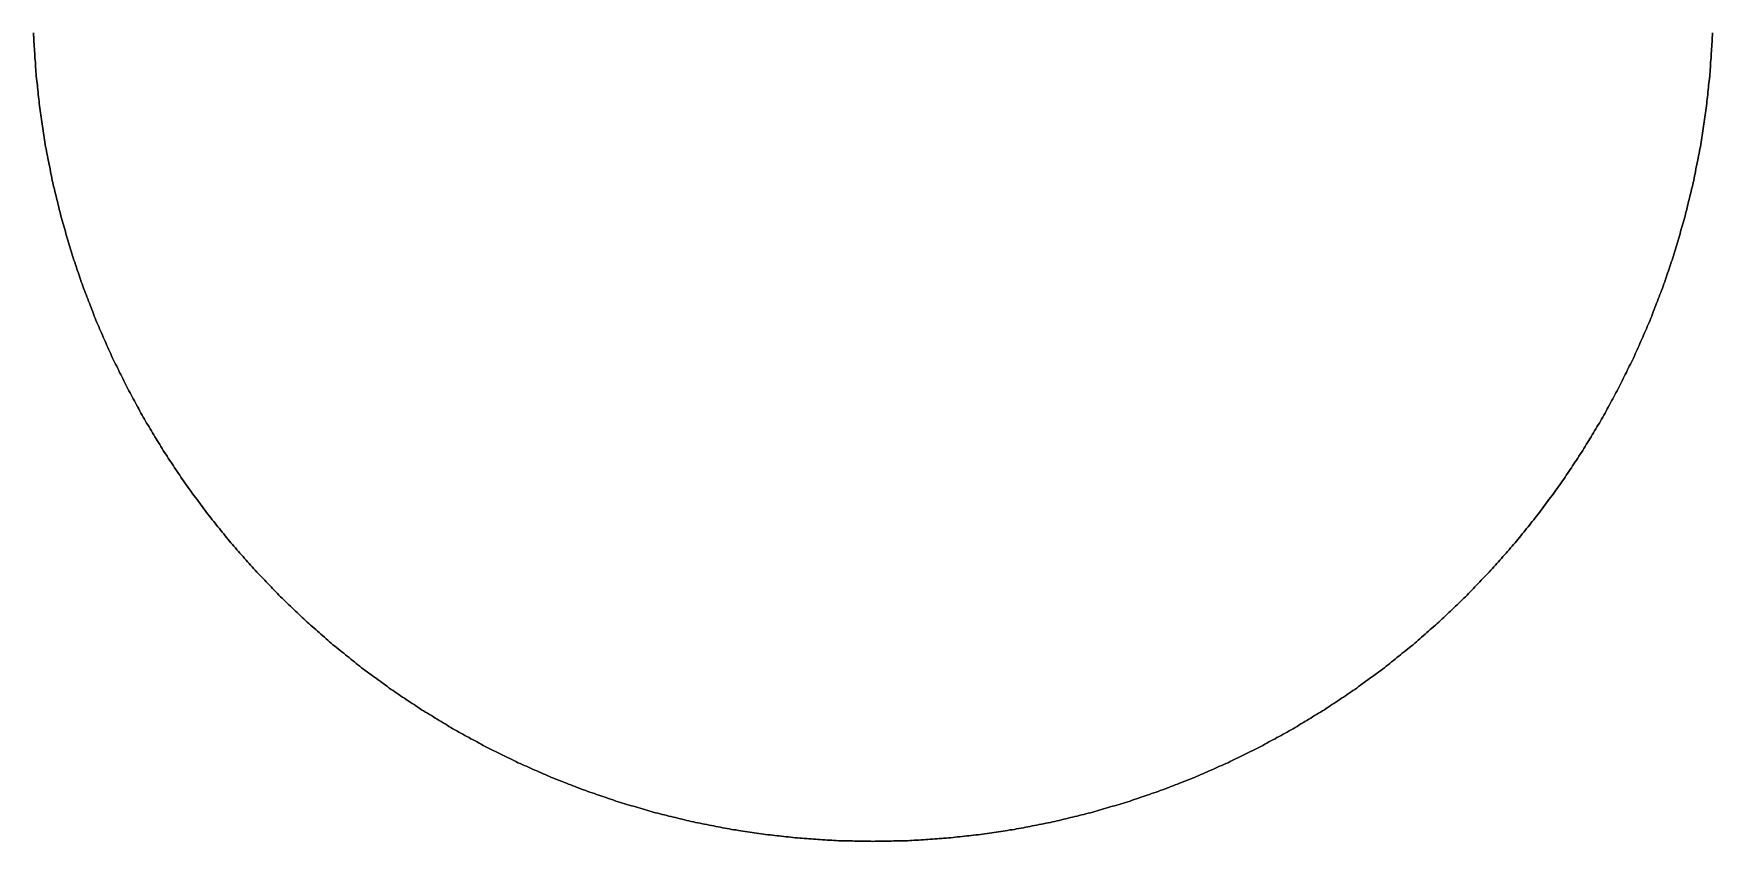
# Model space of a CAD drawing. Header units: millimetres. Extents: x -163 to 163, y 0 to 90.
# Drawn here: x 114.51 to 137.49, y 56 to 67.05 of the extents above; entities that cross this region are included whole.
import ezdxf

# ---------------------------------------------------------------- set-up
doc = ezdxf.new("R2010")
doc.units = ezdxf.units.MM

msp = doc.modelspace()

# ---------------------------------------------------------------- linework, layer by layer
for points in [[(137.49, 67.061), (137.49, 67.03), (137.489, 66.998), (137.487, 66.967), (137.485, 66.936), (137.483, 66.905), (137.481, 66.873), (137.479, 66.842), (137.477, 66.811), (137.475, 66.779), (137.473, 66.748), (137.471, 66.717), (137.469, 66.685), (137.466, 66.654), (137.464, 66.623), (137.462, 66.592), (137.46, 66.56), (137.458, 66.529), (137.456, 66.498), (137.453, 66.467), (137.449, 66.435), (137.446, 66.404), (137.443, 66.373), (137.439, 66.342), (137.436, 66.311), (137.432, 66.28), (137.429, 66.248), (137.426, 66.217), (137.422, 66.186), (137.419, 66.155), (137.415, 66.124), (137.412, 66.092), (137.408, 66.061), (137.405, 66.03), (137.402, 65.999), (137.397, 65.968), (137.392, 65.937), (137.387, 65.906), (137.383, 65.875), (137.378, 65.844), (137.373, 65.813), (137.368, 65.782), (137.363, 65.751), (137.359, 65.72), (137.354, 65.689), (137.349, 65.658), (137.344, 65.627), (137.34, 65.596), (137.335, 65.565), (137.33, 65.534), (137.325, 65.503), (137.319, 65.472), (137.313, 65.442), (137.307, 65.411), (137.301, 65.38), (137.295, 65.349), (137.289, 65.319), (137.282, 65.288), (137.276, 65.257), (137.27, 65.226), (137.264, 65.195), (137.258, 65.165), (137.252, 65.134), (137.246, 65.103), (137.24, 65.072), (137.234, 65.042), (137.227, 65.011), (137.22, 64.98), (137.212, 64.95), (137.205, 64.92), (137.198, 64.889), (137.19, 64.859), (137.183, 64.828), (137.175, 64.798), (137.168, 64.767), (137.16, 64.737), (137.153, 64.706), (137.145, 64.676), (137.138, 64.645), (137.131, 64.615), (137.123, 64.585), (137.116, 64.554), (137.108, 64.524), (137.099, 64.493), (137.091, 64.463), (137.082, 64.433), (137.073, 64.403), (137.064, 64.373), (137.055, 64.343), (137.047, 64.313), (137.038, 64.283), (137.029, 64.253), (137.02, 64.223), (137.012, 64.192), (137.003, 64.162), (136.994, 64.132), (136.985, 64.102), (136.977, 64.072), (136.968, 64.042), (136.958, 64.012), (136.948, 63.982), (136.938, 63.953), (136.927, 63.923), (136.917, 63.893), (136.907, 63.864), (136.897, 63.834), (136.887, 63.804), (136.877, 63.775), (136.867, 63.745), (136.857, 63.715), (136.847, 63.686), (136.837, 63.656), (136.827, 63.626), (136.817, 63.596), (136.806, 63.567), (136.795, 63.538), (136.784, 63.508), (136.772, 63.479), (136.761, 63.45), (136.75, 63.421), (136.738, 63.391), (136.727, 63.362), (136.716, 63.333), (136.704, 63.304), (136.693, 63.275), (136.681, 63.245), (136.67, 63.216), (136.659, 63.187), (136.647, 63.158), (136.636, 63.128), (136.625, 63.099), (136.612, 63.07), (136.599, 63.042), (136.587, 63.013), (136.574, 62.984), (136.561, 62.956), (136.549, 62.927), (136.536, 62.898), (136.524, 62.87), (136.511, 62.841), (136.498, 62.812), (136.486, 62.783), (136.473, 62.755), (136.46, 62.726), (136.448, 62.697), (136.435, 62.669), (136.423, 62.64), (136.409, 62.612), (136.395, 62.584), (136.381, 62.556), (136.367, 62.527), (136.353, 62.499), (136.339, 62.471), (136.325, 62.443), (136.312, 62.415), (136.298, 62.387), (136.284, 62.359), (136.27, 62.331), (136.256, 62.302), (136.242, 62.274), (136.228, 62.246), (136.214, 62.218), (136.201, 62.19), (136.186, 62.162), (136.17, 62.135), (136.155, 62.107), (136.14, 62.08), (136.125, 62.052), (136.11, 62.025), (136.095, 61.997), (136.08, 61.97), (136.065, 61.942), (136.05, 61.915), (136.035, 61.887), (136.02, 61.86), (136.005, 61.832), (135.989, 61.805), (135.974, 61.777), (135.959, 61.75), (135.943, 61.723), (135.927, 61.696), (135.91, 61.67), (135.894, 61.643), (135.878, 61.616), (135.862, 61.589), (135.845, 61.562), (135.829, 61.536), (135.813, 61.509), (135.797, 61.482), (135.78, 61.455), (135.764, 61.428), (135.748, 61.401), (135.732, 61.375), (135.715, 61.348), (135.699, 61.321), (135.682, 61.295), (135.664, 61.269), (135.647, 61.243), (135.629, 61.217), (135.612, 61.191), (135.594, 61.165), (135.577, 61.139), (135.56, 61.112), (135.542, 61.086), (135.525, 61.06), (135.507, 61.034), (135.49, 61.008), (135.473, 60.982), (135.455, 60.956), (135.438, 60.93), (135.42, 60.904), (135.402, 60.879), (135.383, 60.853), (135.365, 60.828), (135.346, 60.803), (135.328, 60.777), (135.309, 60.752), (135.29, 60.727), (135.272, 60.702), (135.253, 60.676), (135.235, 60.651), (135.216, 60.626), (135.198, 60.6), (135.179, 60.575), (135.161, 60.55), (135.142, 60.525), (135.124, 60.499), (135.104, 60.475), (135.084, 60.45), (135.065, 60.426), (135.045, 60.401), (135.025, 60.377), (135.006, 60.353), (134.986, 60.328), (134.967, 60.304), (134.947, 60.279), (134.927, 60.255), (134.908, 60.23), (134.888, 60.206), (134.868, 60.181), (134.849, 60.157), (134.829, 60.132), (134.81, 60.108), (134.789, 60.084), (134.768, 60.061), (134.747, 60.037), (134.727, 60.014), (134.706, 59.99), (134.685, 59.966), (134.665, 59.943), (134.644, 59.919), (134.623, 59.896), (134.603, 59.872), (134.582, 59.849), (134.561, 59.825), (134.541, 59.801), (134.52, 59.778), (134.499, 59.754), (134.479, 59.731), (134.457, 59.708), (134.435, 59.685), (134.414, 59.663), (134.392, 59.64), (134.37, 59.617), (134.349, 59.595), (134.327, 59.572), (134.305, 59.549), (134.284, 59.527), (134.262, 59.504), (134.24, 59.482), (134.218, 59.459), (134.197, 59.436), (134.175, 59.414), (134.153, 59.391), (134.132, 59.368), (134.109, 59.347), (134.086, 59.325), (134.064, 59.303), (134.041, 59.282), (134.018, 59.26), (133.996, 59.238), (133.973, 59.216), (133.951, 59.195), (133.928, 59.173), (133.905, 59.151), (133.883, 59.13), (133.86, 59.108), (133.837, 59.086), (133.815, 59.065), (133.792, 59.043), (133.769, 59.021), (133.746, 59.001), (133.722, 58.98), (133.699, 58.959), (133.675, 58.939), (133.651, 58.918), (133.628, 58.897), (133.604, 58.877), (133.581, 58.856), (133.557, 58.835), (133.534, 58.815), (133.51, 58.794), (133.486, 58.773), (133.463, 58.753), (133.439, 58.732), (133.416, 58.711), (133.392, 58.69), (133.368, 58.671), (133.343, 58.651), (133.319, 58.632), (133.294, 58.612), (133.27, 58.592), (133.245, 58.573), (133.221, 58.553), (133.196, 58.533), (133.172, 58.514), (133.147, 58.494), (133.123, 58.475), (133.099, 58.455), (133.074, 58.435), (133.05, 58.416), (133.025, 58.396), (133.001, 58.376), (132.975, 58.358), (132.95, 58.339), (132.925, 58.321), (132.9, 58.302), (132.874, 58.284), (132.849, 58.265), (132.824, 58.247), (132.798, 58.228), (132.773, 58.21), (132.748, 58.191), (132.723, 58.172), (132.697, 58.154), (132.672, 58.135), (132.647, 58.117), (132.621, 58.098), (132.596, 58.08), (132.57, 58.062), (132.544, 58.045), (132.518, 58.027), (132.492, 58.01), (132.466, 57.993), (132.44, 57.975), (132.414, 57.958), (132.388, 57.94), (132.361, 57.923), (132.335, 57.906), (132.309, 57.888), (132.283, 57.871), (132.257, 57.853), (132.231, 57.836), (132.205, 57.818), (132.179, 57.801), (132.152, 57.785), (132.125, 57.768), (132.099, 57.752), (132.072, 57.736), (132.045, 57.72), (132.018, 57.703), (131.991, 57.687), (131.964, 57.671), (131.938, 57.655), (131.911, 57.638), (131.884, 57.622), (131.857, 57.606), (131.83, 57.59), (131.804, 57.573), (131.777, 57.557), (131.75, 57.541), (131.723, 57.526), (131.695, 57.511), (131.668, 57.495), (131.64, 57.48), (131.613, 57.465), (131.585, 57.45), (131.558, 57.435), (131.53, 57.42), (131.503, 57.405), (131.475, 57.39), (131.448, 57.375), (131.42, 57.36), (131.393, 57.345), (131.365, 57.33), (131.338, 57.314), (131.31, 57.299), (131.282, 57.286), (131.254, 57.272), (131.226, 57.258), (131.198, 57.244), (131.169, 57.23), (131.141, 57.216), (131.113, 57.202), (131.085, 57.188), (131.057, 57.175), (131.029, 57.161), (131.001, 57.147), (130.973, 57.133), (130.944, 57.119), (130.916, 57.105), (130.888, 57.091), (130.86, 57.077), (130.831, 57.065), (130.803, 57.052), (130.774, 57.04), (130.745, 57.027), (130.717, 57.014), (130.688, 57.002), (130.659, 56.989), (130.63, 56.976), (130.602, 56.964), (130.573, 56.951), (130.544, 56.939), (130.516, 56.926), (130.487, 56.913), (130.458, 56.901), (130.43, 56.888), (130.401, 56.875), (130.372, 56.864), (130.342, 56.853), (130.313, 56.841), (130.284, 56.83), (130.255, 56.819), (130.225, 56.807), (130.196, 56.796), (130.167, 56.784), (130.138, 56.773), (130.109, 56.762), (130.079, 56.75), (130.05, 56.739), (130.021, 56.728), (129.992, 56.716), (129.962, 56.705), (129.933, 56.694), (129.904, 56.683), (129.874, 56.673), (129.844, 56.663), (129.814, 56.653), (129.785, 56.643), (129.755, 56.633), (129.725, 56.623), (129.696, 56.613), (129.666, 56.603), (129.636, 56.593), (129.607, 56.583), (129.577, 56.573), (129.547, 56.562), (129.518, 56.552), (129.488, 56.542), (129.458, 56.532), (129.428, 56.523), (129.398, 56.515), (129.368, 56.506), (129.338, 56.497), (129.308, 56.488), (129.277, 56.48), (129.247, 56.471), (129.217, 56.462), (129.187, 56.453), (129.157, 56.445), (129.127, 56.436), (129.097, 56.427), (129.067, 56.418), (129.037, 56.409), (129.007, 56.401), (128.976, 56.392), (128.946, 56.384), (128.915, 56.377), (128.885, 56.369), (128.855, 56.362), (128.824, 56.355), (128.794, 56.347), (128.763, 56.34), (128.733, 56.332), (128.702, 56.325), (128.672, 56.317), (128.641, 56.31), (128.611, 56.302), (128.58, 56.295), (128.55, 56.288), (128.52, 56.28), (128.489, 56.273), (128.458, 56.266), (128.428, 56.26), (128.397, 56.254), (128.366, 56.248), (128.335, 56.242), (128.305, 56.236), (128.274, 56.23), (128.243, 56.224), (128.212, 56.218), (128.181, 56.211), (128.151, 56.205), (128.12, 56.199), (128.089, 56.193), (128.058, 56.187), (128.028, 56.181), (127.997, 56.175), (127.966, 56.17), (127.935, 56.165), (127.904, 56.16), (127.873, 56.156), (127.842, 56.151), (127.811, 56.146), (127.78, 56.141), (127.749, 56.137), (127.718, 56.132), (127.687, 56.127), (127.656, 56.122), (127.625, 56.117), (127.594, 56.113), (127.563, 56.108), (127.532, 56.103), (127.501, 56.098), (127.47, 56.095), (127.439, 56.092), (127.408, 56.088), (127.376, 56.085), (127.345, 56.081), (127.314, 56.078), (127.283, 56.074), (127.252, 56.071), (127.22, 56.068), (127.189, 56.064), (127.158, 56.061), (127.127, 56.057), (127.096, 56.054), (127.065, 56.051), (127.033, 56.047), (127.002, 56.044), (126.971, 56.042), (126.94, 56.04), (126.908, 56.038), (126.877, 56.036), (126.846, 56.034), (126.815, 56.031), (126.783, 56.029), (126.752, 56.027), (126.721, 56.025), (126.689, 56.023), (126.658, 56.021), (126.627, 56.019), (126.595, 56.017), (126.564, 56.015), (126.533, 56.013), (126.502, 56.011), (126.47, 56.01), (126.439, 56.01), (126.408, 56.009), (126.376, 56.008), (126.345, 56.008), (126.314, 56.007), (126.282, 56.006), (126.251, 56.005), (126.219, 56.005), (126.188, 56.004), (126.157, 56.003), (126.125, 56.003), (126.094, 56.002), (126.063, 56.001), (126.031, 56.001), (126, 56), (125.969, 56.001), (125.937, 56.001), (125.906, 56.002), (125.875, 56.003), (125.843, 56.003), (125.812, 56.004), (125.781, 56.005), (125.749, 56.005), (125.718, 56.006), (125.686, 56.007), (125.655, 56.008), (125.624, 56.008), (125.592, 56.009), (125.561, 56.01), (125.53, 56.01), (125.498, 56.011), (125.467, 56.013), (125.436, 56.015), (125.405, 56.017), (125.373, 56.019), (125.342, 56.021), (125.311, 56.023), (125.279, 56.025), (125.248, 56.027), (125.217, 56.029), (125.185, 56.031), (125.154, 56.034), (125.123, 56.036), (125.092, 56.038), (125.06, 56.04), (125.029, 56.042), (124.998, 56.044), (124.967, 56.047), (124.935, 56.051), (124.904, 56.054), (124.873, 56.057), (124.842, 56.061), (124.811, 56.064), (124.78, 56.068), (124.748, 56.071), (124.717, 56.074), (124.686, 56.078), (124.655, 56.081), (124.624, 56.085), (124.592, 56.088), (124.561, 56.092), (124.53, 56.095), (124.499, 56.098), (124.468, 56.103), (124.437, 56.108), (124.406, 56.113), (124.375, 56.117), (124.344, 56.122), (124.313, 56.127), (124.282, 56.132), (124.251, 56.137), (124.22, 56.141), (124.189, 56.146), (124.158, 56.151), (124.127, 56.156), (124.096, 56.16), (124.065, 56.165), (124.034, 56.17), (124.003, 56.175), (123.972, 56.181), (123.942, 56.187), (123.911, 56.193), (123.88, 56.199), (123.849, 56.205), (123.819, 56.211), (123.788, 56.218), (123.757, 56.224), (123.726, 56.23), (123.695, 56.236), (123.665, 56.242), (123.634, 56.248), (123.603, 56.254), (123.572, 56.26), (123.542, 56.266), (123.511, 56.273), (123.48, 56.28), (123.45, 56.288), (123.42, 56.295), (123.389, 56.302), (123.359, 56.31), (123.328, 56.317), (123.298, 56.325), (123.267, 56.332), (123.237, 56.34), (123.206, 56.347), (123.176, 56.355), (123.145, 56.362), (123.115, 56.369), (123.085, 56.377), (123.054, 56.384), (123.024, 56.392), (122.993, 56.401), (122.963, 56.409), (122.933, 56.418), (122.903, 56.427), (122.873, 56.436), (122.843, 56.445), (122.813, 56.453), (122.783, 56.462), (122.753, 56.471), (122.723, 56.48), (122.692, 56.488), (122.662, 56.497), (122.632, 56.506), (122.602, 56.515), (122.572, 56.523), (122.542, 56.532), (122.512, 56.542), (122.482, 56.552), (122.453, 56.562), (122.423, 56.573), (122.393, 56.583), (122.364, 56.593), (122.334, 56.603), (122.304, 56.613), (122.275, 56.623), (122.245, 56.633), (122.215, 56.643), (122.186, 56.653), (122.156, 56.663), (122.126, 56.673), (122.096, 56.683), (122.067, 56.694), (122.038, 56.705), (122.008, 56.716), (121.979, 56.728), (121.95, 56.739), (121.921, 56.75), (121.891, 56.762), (121.862, 56.773), (121.833, 56.784), (121.804, 56.796), (121.775, 56.807), (121.745, 56.819), (121.716, 56.83), (121.687, 56.841), (121.658, 56.853), (121.628, 56.864), (121.599, 56.875), (121.57, 56.888), (121.542, 56.901), (121.513, 56.913), (121.484, 56.926), (121.456, 56.939), (121.427, 56.951), (121.398, 56.964), (121.37, 56.976), (121.341, 56.989), (121.312, 57.002), (121.283, 57.014), (121.255, 57.027), (121.226, 57.04), (121.197, 57.052), (121.169, 57.065), (121.14, 57.077), (121.112, 57.091), (121.084, 57.105), (121.056, 57.119), (121.027, 57.133), (120.999, 57.147), (120.971, 57.161), (120.943, 57.175), (120.915, 57.188), (120.887, 57.202), (120.859, 57.216), (120.831, 57.23), (120.802, 57.244), (120.774, 57.258), (120.746, 57.272), (120.718, 57.286), (120.69, 57.299), (120.662, 57.314), (120.635, 57.33), (120.607, 57.345), (120.58, 57.36), (120.552, 57.375), (120.525, 57.39), (120.497, 57.405), (120.47, 57.42), (120.442, 57.435), (120.415, 57.45), (120.387, 57.465), (120.36, 57.48), (120.332, 57.495), (120.305, 57.511), (120.277, 57.526), (120.25, 57.541), (120.223, 57.557), (120.196, 57.573), (120.17, 57.59), (120.143, 57.606), (120.116, 57.622), (120.089, 57.638), (120.062, 57.655), (120.036, 57.671), (120.009, 57.687), (119.982, 57.703), (119.955, 57.72), (119.928, 57.736), (119.901, 57.752), (119.875, 57.768), (119.848, 57.785), (119.821, 57.801), (119.795, 57.818), (119.769, 57.836), (119.743, 57.853), (119.717, 57.871), (119.691, 57.888), (119.665, 57.906), (119.639, 57.923), (119.612, 57.94), (119.586, 57.958), (119.56, 57.975), (119.534, 57.993), (119.508, 58.01), (119.482, 58.027), (119.456, 58.045), (119.43, 58.062), (119.404, 58.08), (119.379, 58.098), (119.353, 58.117), (119.328, 58.135), (119.303, 58.154), (119.277, 58.172), (119.252, 58.191), (119.227, 58.21), (119.202, 58.228), (119.176, 58.247), (119.151, 58.265), (119.126, 58.284), (119.1, 58.302), (119.075, 58.321), (119.05, 58.339), (119.025, 58.358), (118.999, 58.376), (118.975, 58.396), (118.95, 58.416), (118.926, 58.435), (118.901, 58.455), (118.877, 58.475), (118.853, 58.494), (118.828, 58.514), (118.804, 58.533), (118.779, 58.553), (118.755, 58.573), (118.73, 58.592), (118.706, 58.612), (118.681, 58.632), (118.657, 58.651), (118.632, 58.671), (118.608, 58.69), (118.584, 58.711), (118.561, 58.732), (118.537, 58.753), (118.514, 58.773), (118.49, 58.794), (118.466, 58.815), (118.443, 58.835), (118.419, 58.856), (118.396, 58.877), (118.372, 58.897), (118.349, 58.918), (118.325, 58.939), (118.301, 58.959), (118.278, 58.98), (118.254, 59.001), (118.231, 59.021), (118.208, 59.043), (118.185, 59.065), (118.163, 59.086), (118.14, 59.108), (118.117, 59.13), (118.095, 59.151), (118.072, 59.173), (118.049, 59.195), (118.027, 59.216), (118.004, 59.238), (117.982, 59.26), (117.959, 59.282), (117.936, 59.303), (117.914, 59.325), (117.891, 59.347), (117.868, 59.368), (117.847, 59.391), (117.825, 59.414), (117.803, 59.436), (117.782, 59.459), (117.76, 59.482), (117.738, 59.504), (117.716, 59.527), (117.695, 59.549), (117.673, 59.572), (117.651, 59.595), (117.63, 59.617), (117.608, 59.64), (117.586, 59.663), (117.565, 59.685), (117.543, 59.708), (117.521, 59.731), (117.501, 59.754), (117.48, 59.778), (117.459, 59.801), (117.439, 59.825), (117.418, 59.849), (117.397, 59.872), (117.377, 59.896), (117.356, 59.919), (117.335, 59.943), (117.315, 59.966), (117.294, 59.99), (117.273, 60.014), (117.253, 60.037), (117.232, 60.061), (117.211, 60.084), (117.19, 60.108), (117.171, 60.132), (117.151, 60.157), (117.132, 60.181), (117.112, 60.206), (117.092, 60.23), (117.073, 60.255), (117.053, 60.279), (117.033, 60.304), (117.014, 60.328), (116.994, 60.353), (116.975, 60.377), (116.955, 60.401), (116.935, 60.426), (116.916, 60.45), (116.896, 60.475), (116.876, 60.499), (116.858, 60.525), (116.839, 60.55), (116.821, 60.575), (116.802, 60.6), (116.784, 60.626), (116.765, 60.651), (116.747, 60.676), (116.728, 60.702), (116.71, 60.727), (116.691, 60.752), (116.672, 60.777), (116.654, 60.803), (116.635, 60.828), (116.617, 60.853), (116.598, 60.879), (116.58, 60.904), (116.562, 60.93), (116.545, 60.956), (116.527, 60.982), (116.51, 61.008), (116.493, 61.034), (116.475, 61.06), (116.458, 61.086), (116.44, 61.112), (116.423, 61.139), (116.406, 61.165), (116.388, 61.191), (116.371, 61.217), (116.353, 61.243), (116.336, 61.269), (116.318, 61.295), (116.301, 61.321), (116.285, 61.348), (116.268, 61.375), (116.252, 61.401), (116.236, 61.428), (116.22, 61.455), (116.203, 61.482), (116.187, 61.509), (116.171, 61.536), (116.155, 61.562), (116.138, 61.589), (116.122, 61.616), (116.106, 61.643), (116.09, 61.67), (116.073, 61.696), (116.057, 61.723), (116.041, 61.75), (116.026, 61.777), (116.011, 61.805), (115.995, 61.832), (115.98, 61.86), (115.965, 61.887), (115.95, 61.915), (115.935, 61.942), (115.92, 61.97), (115.905, 61.997), (115.89, 62.025), (115.875, 62.052), (115.86, 62.08), (115.845, 62.107), (115.83, 62.135), (115.814, 62.162), (115.799, 62.19), (115.786, 62.218), (115.772, 62.246), (115.758, 62.274), (115.744, 62.302), (115.73, 62.331), (115.716, 62.359), (115.702, 62.387), (115.688, 62.415), (115.675, 62.443), (115.661, 62.471), (115.647, 62.499), (115.633, 62.527), (115.619, 62.556), (115.605, 62.584), (115.591, 62.612), (115.577, 62.64), (115.565, 62.669), (115.552, 62.697), (115.54, 62.726), (115.527, 62.755), (115.514, 62.783), (115.502, 62.812), (115.489, 62.841), (115.476, 62.87), (115.464, 62.898), (115.451, 62.927), (115.439, 62.956), (115.426, 62.984), (115.413, 63.013), (115.401, 63.042), (115.388, 63.07), (115.375, 63.099), (115.364, 63.128), (115.353, 63.158), (115.341, 63.187), (115.33, 63.216), (115.319, 63.245), (115.307, 63.275), (115.296, 63.304), (115.284, 63.333), (115.273, 63.362), (115.262, 63.391), (115.25, 63.421), (115.239, 63.45), (115.228, 63.479), (115.216, 63.508), (115.205, 63.538), (115.194, 63.567), (115.183, 63.596), (115.173, 63.626), (115.163, 63.656), (115.153, 63.686), (115.143, 63.715), (115.133, 63.745), (115.123, 63.775), (115.113, 63.804), (115.103, 63.834), (115.093, 63.864), (115.083, 63.893), (115.073, 63.923), (115.062, 63.953), (115.052, 63.982), (115.042, 64.012), (115.032, 64.042), (115.023, 64.072), (115.015, 64.102), (115.006, 64.132), (114.997, 64.162), (114.988, 64.192), (114.98, 64.223), (114.971, 64.253), (114.962, 64.283), (114.953, 64.313), (114.945, 64.343), (114.936, 64.373), (114.927, 64.403), (114.918, 64.433), (114.909, 64.463), (114.901, 64.493), (114.892, 64.524), (114.884, 64.554), (114.877, 64.585), (114.869, 64.615), (114.862, 64.645), (114.855, 64.676), (114.847, 64.706), (114.84, 64.737), (114.832, 64.767), (114.825, 64.798), (114.817, 64.828), (114.81, 64.859), (114.802, 64.889), (114.795, 64.92), (114.788, 64.95), (114.78, 64.98), (114.773, 65.011), (114.766, 65.042), (114.76, 65.072), (114.754, 65.103), (114.748, 65.134), (114.742, 65.165), (114.736, 65.195), (114.73, 65.226), (114.724, 65.257), (114.718, 65.288), (114.711, 65.319), (114.705, 65.349), (114.699, 65.38), (114.693, 65.411), (114.687, 65.442), (114.681, 65.472), (114.675, 65.503), (114.67, 65.534), (114.665, 65.565), (114.66, 65.596), (114.656, 65.627), (114.651, 65.658), (114.646, 65.689), (114.641, 65.72), (114.637, 65.751), (114.632, 65.782), (114.627, 65.813), (114.622, 65.844), (114.617, 65.875), (114.613, 65.906), (114.608, 65.937), (114.603, 65.968), (114.598, 65.999), (114.595, 66.03), (114.592, 66.061), (114.588, 66.092), (114.585, 66.124), (114.581, 66.155), (114.578, 66.186), (114.574, 66.217), (114.571, 66.248), (114.568, 66.28), (114.564, 66.311), (114.561, 66.342), (114.557, 66.373), (114.554, 66.404), (114.551, 66.435), (114.547, 66.467), (114.544, 66.498), (114.542, 66.529), (114.54, 66.56), (114.538, 66.592), (114.536, 66.623), (114.534, 66.654), (114.531, 66.685), (114.529, 66.717), (114.527, 66.748), (114.525, 66.779), (114.523, 66.811), (114.521, 66.842), (114.519, 66.873), (114.517, 66.905), (114.515, 66.936), (114.513, 66.967), (114.511, 66.998), (114.51, 67.03), (114.51, 67.061)], [(114.51, 67.061), (114.51, 67.03), (114.511, 66.998), (114.513, 66.967), (114.515, 66.936), (114.517, 66.905), (114.519, 66.873), (114.521, 66.842), (114.523, 66.811), (114.525, 66.779), (114.527, 66.748), (114.529, 66.717), (114.531, 66.685), (114.534, 66.654), (114.536, 66.623), (114.538, 66.592), (114.54, 66.56), (114.542, 66.529), (114.544, 66.498), (114.547, 66.467), (114.551, 66.435), (114.554, 66.404), (114.557, 66.373), (114.561, 66.342), (114.564, 66.311), (114.568, 66.28), (114.571, 66.248), (114.574, 66.217), (114.578, 66.186), (114.581, 66.155), (114.585, 66.124), (114.588, 66.092), (114.592, 66.061), (114.595, 66.03), (114.598, 65.999), (114.603, 65.968), (114.608, 65.937), (114.613, 65.906), (114.617, 65.875), (114.622, 65.844), (114.627, 65.813), (114.632, 65.782), (114.637, 65.751), (114.641, 65.72), (114.646, 65.689), (114.651, 65.658), (114.656, 65.627), (114.66, 65.596), (114.665, 65.565), (114.67, 65.534), (114.675, 65.503), (114.681, 65.472), (114.687, 65.442), (114.693, 65.411), (114.699, 65.38), (114.705, 65.349), (114.711, 65.319), (114.718, 65.288), (114.724, 65.257), (114.73, 65.226), (114.736, 65.195), (114.742, 65.165), (114.748, 65.134), (114.754, 65.103), (114.76, 65.072), (114.766, 65.042), (114.773, 65.011), (114.78, 64.98), (114.788, 64.95), (114.795, 64.92), (114.802, 64.889), (114.81, 64.859), (114.817, 64.828), (114.825, 64.798), (114.832, 64.767), (114.84, 64.737), (114.847, 64.706), (114.855, 64.676), (114.862, 64.645), (114.869, 64.615), (114.877, 64.585), (114.884, 64.554), (114.892, 64.524), (114.901, 64.493), (114.909, 64.463), (114.918, 64.433), (114.927, 64.403), (114.936, 64.373), (114.945, 64.343), (114.953, 64.313), (114.962, 64.283), (114.971, 64.253), (114.98, 64.223), (114.988, 64.192), (114.997, 64.162), (115.006, 64.132), (115.015, 64.102), (115.023, 64.072), (115.032, 64.042), (115.042, 64.012), (115.052, 63.982), (115.062, 63.953), (115.073, 63.923), (115.083, 63.893), (115.093, 63.864), (115.103, 63.834), (115.113, 63.804), (115.123, 63.775), (115.133, 63.745), (115.143, 63.715), (115.153, 63.686), (115.163, 63.656), (115.173, 63.626), (115.183, 63.596), (115.194, 63.567), (115.205, 63.538), (115.216, 63.508), (115.228, 63.479), (115.239, 63.45), (115.25, 63.421), (115.262, 63.391), (115.273, 63.362), (115.284, 63.333), (115.296, 63.304), (115.307, 63.275), (115.319, 63.245), (115.33, 63.216), (115.341, 63.187), (115.353, 63.158), (115.364, 63.128), (115.375, 63.099), (115.388, 63.07), (115.401, 63.042), (115.413, 63.013), (115.426, 62.984), (115.439, 62.956), (115.451, 62.927), (115.464, 62.898), (115.476, 62.87), (115.489, 62.841), (115.502, 62.812), (115.514, 62.783), (115.527, 62.755), (115.54, 62.726), (115.552, 62.697), (115.565, 62.669), (115.577, 62.64), (115.591, 62.612), (115.605, 62.584), (115.619, 62.556), (115.633, 62.527), (115.647, 62.499), (115.661, 62.471), (115.675, 62.443), (115.688, 62.415), (115.702, 62.387), (115.716, 62.359), (115.73, 62.331), (115.744, 62.302), (115.758, 62.274), (115.772, 62.246), (115.786, 62.218), (115.799, 62.19), (115.814, 62.162), (115.83, 62.135), (115.845, 62.107), (115.86, 62.08), (115.875, 62.052), (115.89, 62.025), (115.905, 61.997), (115.92, 61.97), (115.935, 61.942), (115.95, 61.915), (115.965, 61.887), (115.98, 61.86), (115.995, 61.832), (116.011, 61.805), (116.026, 61.777), (116.041, 61.75), (116.057, 61.723), (116.073, 61.696), (116.09, 61.67), (116.106, 61.643), (116.122, 61.616), (116.138, 61.589), (116.155, 61.562), (116.171, 61.536), (116.187, 61.509), (116.203, 61.482), (116.22, 61.455), (116.236, 61.428), (116.252, 61.401), (116.268, 61.375), (116.285, 61.348), (116.301, 61.321), (116.318, 61.295), (116.336, 61.269), (116.353, 61.243), (116.371, 61.217), (116.388, 61.191), (116.406, 61.165), (116.423, 61.139), (116.44, 61.112), (116.458, 61.086), (116.475, 61.06), (116.493, 61.034), (116.51, 61.008), (116.527, 60.982), (116.545, 60.956), (116.562, 60.93), (116.58, 60.904), (116.598, 60.879), (116.617, 60.853), (116.635, 60.828), (116.654, 60.803), (116.672, 60.777), (116.691, 60.752), (116.71, 60.727), (116.728, 60.702), (116.747, 60.676), (116.765, 60.651), (116.784, 60.626), (116.802, 60.6), (116.821, 60.575), (116.839, 60.55), (116.858, 60.525), (116.876, 60.499), (116.896, 60.475), (116.916, 60.45), (116.935, 60.426), (116.955, 60.401), (116.975, 60.377), (116.994, 60.353), (117.014, 60.328), (117.033, 60.304), (117.053, 60.279), (117.073, 60.255), (117.092, 60.23), (117.112, 60.206), (117.132, 60.181), (117.151, 60.157), (117.171, 60.132), (117.19, 60.108), (117.211, 60.084), (117.232, 60.061), (117.253, 60.037), (117.273, 60.014), (117.294, 59.99), (117.315, 59.966), (117.335, 59.943), (117.356, 59.919), (117.377, 59.896), (117.397, 59.872), (117.418, 59.849), (117.439, 59.825), (117.459, 59.801), (117.48, 59.778), (117.501, 59.754), (117.521, 59.731), (117.543, 59.708), (117.565, 59.685), (117.586, 59.663), (117.608, 59.64), (117.63, 59.617), (117.651, 59.595), (117.673, 59.572), (117.695, 59.549), (117.716, 59.527), (117.738, 59.504), (117.76, 59.482), (117.782, 59.459), (117.803, 59.436), (117.825, 59.414), (117.847, 59.391), (117.868, 59.368), (117.891, 59.347), (117.914, 59.325), (117.936, 59.303), (117.959, 59.282), (117.982, 59.26), (118.004, 59.238), (118.027, 59.216), (118.049, 59.195), (118.072, 59.173), (118.095, 59.151), (118.117, 59.13), (118.14, 59.108), (118.163, 59.086), (118.185, 59.065), (118.208, 59.043), (118.231, 59.021), (118.254, 59.001), (118.278, 58.98), (118.301, 58.959), (118.325, 58.939), (118.349, 58.918), (118.372, 58.897), (118.396, 58.877), (118.419, 58.856), (118.443, 58.835), (118.466, 58.815), (118.49, 58.794), (118.514, 58.773), (118.537, 58.753), (118.561, 58.732), (118.584, 58.711), (118.608, 58.69), (118.632, 58.671), (118.657, 58.651), (118.681, 58.632), (118.706, 58.612), (118.73, 58.592), (118.755, 58.573), (118.779, 58.553), (118.804, 58.533), (118.828, 58.514), (118.853, 58.494), (118.877, 58.475), (118.901, 58.455), (118.926, 58.435), (118.95, 58.416), (118.975, 58.396), (118.999, 58.376), (119.025, 58.358), (119.05, 58.339), (119.075, 58.321), (119.1, 58.302), (119.126, 58.284), (119.151, 58.265), (119.176, 58.247), (119.202, 58.228), (119.227, 58.21), (119.252, 58.191), (119.277, 58.172), (119.303, 58.154), (119.328, 58.135), (119.353, 58.117), (119.379, 58.098), (119.404, 58.08), (119.43, 58.062), (119.456, 58.045), (119.482, 58.027), (119.508, 58.01), (119.534, 57.993), (119.56, 57.975), (119.586, 57.958), (119.612, 57.94), (119.639, 57.923), (119.665, 57.906), (119.691, 57.888), (119.717, 57.871), (119.743, 57.853), (119.769, 57.836), (119.795, 57.818), (119.821, 57.801), (119.848, 57.785), (119.875, 57.768), (119.901, 57.752), (119.928, 57.736), (119.955, 57.72), (119.982, 57.703), (120.009, 57.687), (120.036, 57.671), (120.062, 57.655), (120.089, 57.638), (120.116, 57.622), (120.143, 57.606), (120.17, 57.59), (120.196, 57.573), (120.223, 57.557), (120.25, 57.541), (120.277, 57.526), (120.305, 57.511), (120.332, 57.495), (120.36, 57.48), (120.387, 57.465), (120.415, 57.45), (120.442, 57.435), (120.47, 57.42), (120.497, 57.405), (120.525, 57.39), (120.552, 57.375), (120.58, 57.36), (120.607, 57.345), (120.635, 57.33), (120.662, 57.314), (120.69, 57.299), (120.718, 57.286), (120.746, 57.272), (120.774, 57.258), (120.802, 57.244), (120.831, 57.23), (120.859, 57.216), (120.887, 57.202), (120.915, 57.188), (120.943, 57.175), (120.971, 57.161), (120.999, 57.147), (121.027, 57.133), (121.056, 57.119), (121.084, 57.105), (121.112, 57.091), (121.14, 57.077), (121.169, 57.065), (121.197, 57.052), (121.226, 57.04), (121.255, 57.027), (121.283, 57.014), (121.312, 57.002), (121.341, 56.989), (121.37, 56.976), (121.398, 56.964), (121.427, 56.951), (121.456, 56.939), (121.484, 56.926), (121.513, 56.913), (121.542, 56.901), (121.57, 56.888), (121.599, 56.875), (121.628, 56.864), (121.658, 56.853), (121.687, 56.841), (121.716, 56.83), (121.745, 56.819), (121.775, 56.807), (121.804, 56.796), (121.833, 56.784), (121.862, 56.773), (121.891, 56.762), (121.921, 56.75), (121.95, 56.739), (121.979, 56.728), (122.008, 56.716), (122.038, 56.705), (122.067, 56.694), (122.096, 56.683), (122.126, 56.673), (122.156, 56.663), (122.186, 56.653), (122.215, 56.643), (122.245, 56.633), (122.275, 56.623), (122.304, 56.613), (122.334, 56.603), (122.364, 56.593), (122.393, 56.583), (122.423, 56.573), (122.453, 56.562), (122.482, 56.552), (122.512, 56.542), (122.542, 56.532), (122.572, 56.523), (122.602, 56.515), (122.632, 56.506), (122.662, 56.497), (122.692, 56.488), (122.723, 56.48), (122.753, 56.471), (122.783, 56.462), (122.813, 56.453), (122.843, 56.445), (122.873, 56.436), (122.903, 56.427), (122.933, 56.418), (122.963, 56.409), (122.993, 56.401), (123.024, 56.392), (123.054, 56.384), (123.085, 56.377), (123.115, 56.369), (123.145, 56.362), (123.176, 56.355), (123.206, 56.347), (123.237, 56.34), (123.267, 56.332), (123.298, 56.325), (123.328, 56.317), (123.359, 56.31), (123.389, 56.302), (123.42, 56.295), (123.45, 56.288), (123.48, 56.28), (123.511, 56.273), (123.542, 56.266), (123.572, 56.26), (123.603, 56.254), (123.634, 56.248), (123.665, 56.242), (123.695, 56.236), (123.726, 56.23), (123.757, 56.224), (123.788, 56.218), (123.819, 56.211), (123.849, 56.205), (123.88, 56.199), (123.911, 56.193), (123.942, 56.187), (123.972, 56.181), (124.003, 56.175), (124.034, 56.17), (124.065, 56.165), (124.096, 56.16), (124.127, 56.156), (124.158, 56.151), (124.189, 56.146), (124.22, 56.141), (124.251, 56.137), (124.282, 56.132), (124.313, 56.127), (124.344, 56.122), (124.375, 56.117), (124.406, 56.113), (124.437, 56.108), (124.468, 56.103), (124.499, 56.098), (124.53, 56.095), (124.561, 56.092), (124.592, 56.088), (124.624, 56.085), (124.655, 56.081), (124.686, 56.078), (124.717, 56.074), (124.748, 56.071), (124.78, 56.068), (124.811, 56.064), (124.842, 56.061), (124.873, 56.057), (124.904, 56.054), (124.935, 56.051), (124.967, 56.047), (124.998, 56.044), (125.029, 56.042), (125.06, 56.04), (125.092, 56.038), (125.123, 56.036), (125.154, 56.034), (125.185, 56.031), (125.217, 56.029), (125.248, 56.027), (125.279, 56.025), (125.311, 56.023), (125.342, 56.021), (125.373, 56.019), (125.405, 56.017), (125.436, 56.015), (125.467, 56.013), (125.498, 56.011), (125.53, 56.01), (125.561, 56.01), (125.592, 56.009), (125.624, 56.008), (125.655, 56.008), (125.686, 56.007), (125.718, 56.006), (125.749, 56.005), (125.781, 56.005), (125.812, 56.004), (125.843, 56.003), (125.875, 56.003), (125.906, 56.002), (125.937, 56.001), (125.969, 56.001), (126, 56), (126.031, 56.001), (126.063, 56.001), (126.094, 56.002), (126.125, 56.003), (126.157, 56.003), (126.188, 56.004), (126.219, 56.005), (126.251, 56.005), (126.282, 56.006), (126.314, 56.007), (126.345, 56.008), (126.376, 56.008), (126.408, 56.009), (126.439, 56.01), (126.47, 56.01), (126.502, 56.011), (126.533, 56.013), (126.564, 56.015), (126.595, 56.017), (126.627, 56.019), (126.658, 56.021), (126.689, 56.023), (126.721, 56.025), (126.752, 56.027), (126.783, 56.029), (126.815, 56.031), (126.846, 56.034), (126.877, 56.036), (126.908, 56.038), (126.94, 56.04), (126.971, 56.042), (127.002, 56.044), (127.033, 56.047), (127.065, 56.051), (127.096, 56.054), (127.127, 56.057), (127.158, 56.061), (127.189, 56.064), (127.22, 56.068), (127.252, 56.071), (127.283, 56.074), (127.314, 56.078), (127.345, 56.081), (127.376, 56.085), (127.408, 56.088), (127.439, 56.092), (127.47, 56.095), (127.501, 56.098), (127.532, 56.103), (127.563, 56.108), (127.594, 56.113), (127.625, 56.117), (127.656, 56.122), (127.687, 56.127), (127.718, 56.132), (127.749, 56.137), (127.78, 56.141), (127.811, 56.146), (127.842, 56.151), (127.873, 56.156), (127.904, 56.16), (127.935, 56.165), (127.966, 56.17), (127.997, 56.175), (128.028, 56.181), (128.058, 56.187), (128.089, 56.193), (128.12, 56.199), (128.151, 56.205), (128.181, 56.211), (128.212, 56.218), (128.243, 56.224), (128.274, 56.23), (128.305, 56.236), (128.335, 56.242), (128.366, 56.248), (128.397, 56.254), (128.428, 56.26), (128.458, 56.266), (128.489, 56.273), (128.52, 56.28), (128.55, 56.288), (128.58, 56.295), (128.611, 56.302), (128.641, 56.31), (128.672, 56.317), (128.702, 56.325), (128.733, 56.332), (128.763, 56.34), (128.794, 56.347), (128.824, 56.355), (128.855, 56.362), (128.885, 56.369), (128.915, 56.377), (128.946, 56.384), (128.976, 56.392), (129.007, 56.401), (129.037, 56.409), (129.067, 56.418), (129.097, 56.427), (129.127, 56.436), (129.157, 56.445), (129.187, 56.453), (129.217, 56.462), (129.247, 56.471), (129.277, 56.48), (129.308, 56.488), (129.338, 56.497), (129.368, 56.506), (129.398, 56.515), (129.428, 56.523), (129.458, 56.532), (129.488, 56.542), (129.518, 56.552), (129.547, 56.562), (129.577, 56.573), (129.607, 56.583), (129.636, 56.593), (129.666, 56.603), (129.696, 56.613), (129.725, 56.623), (129.755, 56.633), (129.785, 56.643), (129.814, 56.653), (129.844, 56.663), (129.874, 56.673), (129.904, 56.683), (129.933, 56.694), (129.962, 56.705), (129.992, 56.716), (130.021, 56.728), (130.05, 56.739), (130.079, 56.75), (130.109, 56.762), (130.138, 56.773), (130.167, 56.784), (130.196, 56.796), (130.225, 56.807), (130.255, 56.819), (130.284, 56.83), (130.313, 56.841), (130.342, 56.853), (130.372, 56.864), (130.401, 56.875), (130.43, 56.888), (130.458, 56.901), (130.487, 56.913), (130.516, 56.926), (130.544, 56.939), (130.573, 56.951), (130.602, 56.964), (130.63, 56.976), (130.659, 56.989), (130.688, 57.002), (130.717, 57.014), (130.745, 57.027), (130.774, 57.04), (130.803, 57.052), (130.831, 57.065), (130.86, 57.077), (130.888, 57.091), (130.916, 57.105), (130.944, 57.119), (130.973, 57.133), (131.001, 57.147), (131.029, 57.161), (131.057, 57.175), (131.085, 57.188), (131.113, 57.202), (131.141, 57.216), (131.169, 57.23), (131.198, 57.244), (131.226, 57.258), (131.254, 57.272), (131.282, 57.286), (131.31, 57.299), (131.338, 57.314), (131.365, 57.33), (131.393, 57.345), (131.42, 57.36), (131.448, 57.375), (131.475, 57.39), (131.503, 57.405), (131.53, 57.42), (131.558, 57.435), (131.585, 57.45), (131.613, 57.465), (131.64, 57.48), (131.668, 57.495), (131.695, 57.511), (131.723, 57.526), (131.75, 57.541), (131.777, 57.557), (131.804, 57.573), (131.83, 57.59), (131.857, 57.606), (131.884, 57.622), (131.911, 57.638), (131.938, 57.655), (131.964, 57.671), (131.991, 57.687), (132.018, 57.703), (132.045, 57.72), (132.072, 57.736), (132.099, 57.752), (132.125, 57.768), (132.152, 57.785), (132.179, 57.801), (132.205, 57.818), (132.231, 57.836), (132.257, 57.853), (132.283, 57.871), (132.309, 57.888), (132.335, 57.906), (132.361, 57.923), (132.388, 57.94), (132.414, 57.958), (132.44, 57.975), (132.466, 57.993), (132.492, 58.01), (132.518, 58.027), (132.544, 58.045), (132.57, 58.062), (132.596, 58.08), (132.621, 58.098), (132.647, 58.117), (132.672, 58.135), (132.697, 58.154), (132.723, 58.172), (132.748, 58.191), (132.773, 58.21), (132.798, 58.228), (132.824, 58.247), (132.849, 58.265), (132.874, 58.284), (132.9, 58.302), (132.925, 58.321), (132.95, 58.339), (132.975, 58.358), (133.001, 58.376), (133.025, 58.396), (133.05, 58.416), (133.074, 58.435), (133.099, 58.455), (133.123, 58.475), (133.147, 58.494), (133.172, 58.514), (133.196, 58.533), (133.221, 58.553), (133.245, 58.573), (133.27, 58.592), (133.294, 58.612), (133.319, 58.632), (133.343, 58.651), (133.368, 58.671), (133.392, 58.69), (133.416, 58.711), (133.439, 58.732), (133.463, 58.753), (133.486, 58.773), (133.51, 58.794), (133.534, 58.815), (133.557, 58.835), (133.581, 58.856), (133.604, 58.877), (133.628, 58.897), (133.651, 58.918), (133.675, 58.939), (133.699, 58.959), (133.722, 58.98), (133.746, 59.001), (133.769, 59.021), (133.792, 59.043), (133.815, 59.065), (133.837, 59.086), (133.86, 59.108), (133.883, 59.13), (133.905, 59.151), (133.928, 59.173), (133.951, 59.195), (133.973, 59.216), (133.996, 59.238), (134.018, 59.26), (134.041, 59.282), (134.064, 59.303), (134.086, 59.325), (134.109, 59.347), (134.132, 59.368), (134.153, 59.391), (134.175, 59.414), (134.197, 59.436), (134.218, 59.459), (134.24, 59.482), (134.262, 59.504), (134.284, 59.527), (134.305, 59.549), (134.327, 59.572), (134.349, 59.595), (134.37, 59.617), (134.392, 59.64), (134.414, 59.663), (134.435, 59.685), (134.457, 59.708), (134.479, 59.731), (134.499, 59.754), (134.52, 59.778), (134.541, 59.801), (134.561, 59.825), (134.582, 59.849), (134.603, 59.872), (134.623, 59.896), (134.644, 59.919), (134.665, 59.943), (134.685, 59.966), (134.706, 59.99), (134.727, 60.014), (134.747, 60.037), (134.768, 60.061), (134.789, 60.084), (134.81, 60.108), (134.829, 60.132), (134.849, 60.157), (134.868, 60.181), (134.888, 60.206), (134.908, 60.23), (134.927, 60.255), (134.947, 60.279), (134.967, 60.304), (134.986, 60.328), (135.006, 60.353), (135.025, 60.377), (135.045, 60.401), (135.065, 60.426), (135.084, 60.45), (135.104, 60.475), (135.124, 60.499), (135.142, 60.525), (135.161, 60.55), (135.179, 60.575), (135.198, 60.6), (135.216, 60.626), (135.235, 60.651), (135.253, 60.676), (135.272, 60.702), (135.29, 60.727), (135.309, 60.752), (135.328, 60.777), (135.346, 60.803), (135.365, 60.828), (135.383, 60.853), (135.402, 60.879), (135.42, 60.904), (135.438, 60.93), (135.455, 60.956), (135.473, 60.982), (135.49, 61.008), (135.507, 61.034), (135.525, 61.06), (135.542, 61.086), (135.56, 61.112), (135.577, 61.139), (135.594, 61.165), (135.612, 61.191), (135.629, 61.217), (135.647, 61.243), (135.664, 61.269), (135.682, 61.295), (135.699, 61.321), (135.715, 61.348), (135.732, 61.375), (135.748, 61.401), (135.764, 61.428), (135.78, 61.455), (135.797, 61.482), (135.813, 61.509), (135.829, 61.536), (135.845, 61.562), (135.862, 61.589), (135.878, 61.616), (135.894, 61.643), (135.91, 61.67), (135.927, 61.696), (135.943, 61.723), (135.959, 61.75), (135.974, 61.777), (135.989, 61.805), (136.005, 61.832), (136.02, 61.86), (136.035, 61.887), (136.05, 61.915), (136.065, 61.942), (136.08, 61.97), (136.095, 61.997), (136.11, 62.025), (136.125, 62.052), (136.14, 62.08), (136.155, 62.107), (136.17, 62.135), (136.186, 62.162), (136.201, 62.19), (136.214, 62.218), (136.228, 62.246), (136.242, 62.274), (136.256, 62.302), (136.27, 62.331), (136.284, 62.359), (136.298, 62.387), (136.312, 62.415), (136.325, 62.443), (136.339, 62.471), (136.353, 62.499), (136.367, 62.527), (136.381, 62.556), (136.395, 62.584), (136.409, 62.612), (136.423, 62.64), (136.435, 62.669), (136.448, 62.697), (136.46, 62.726), (136.473, 62.755), (136.486, 62.783), (136.498, 62.812), (136.511, 62.841), (136.524, 62.87), (136.536, 62.898), (136.549, 62.927), (136.561, 62.956), (136.574, 62.984), (136.587, 63.013), (136.599, 63.042), (136.612, 63.07), (136.625, 63.099), (136.636, 63.128), (136.647, 63.158), (136.659, 63.187), (136.67, 63.216), (136.681, 63.245), (136.693, 63.275), (136.704, 63.304), (136.716, 63.333), (136.727, 63.362), (136.738, 63.391), (136.75, 63.421), (136.761, 63.45), (136.772, 63.479), (136.784, 63.508), (136.795, 63.538), (136.806, 63.567), (136.817, 63.596), (136.827, 63.626), (136.837, 63.656), (136.847, 63.686), (136.857, 63.715), (136.867, 63.745), (136.877, 63.775), (136.887, 63.804), (136.897, 63.834), (136.907, 63.864), (136.917, 63.893), (136.927, 63.923), (136.938, 63.953), (136.948, 63.982), (136.958, 64.012), (136.968, 64.042), (136.977, 64.072), (136.985, 64.102), (136.994, 64.132), (137.003, 64.162), (137.012, 64.192), (137.02, 64.223), (137.029, 64.253), (137.038, 64.283), (137.047, 64.313), (137.055, 64.343), (137.064, 64.373), (137.073, 64.403), (137.082, 64.433), (137.091, 64.463), (137.099, 64.493), (137.108, 64.524), (137.116, 64.554), (137.123, 64.585), (137.131, 64.615), (137.138, 64.645), (137.145, 64.676), (137.153, 64.706), (137.16, 64.737), (137.168, 64.767), (137.175, 64.798), (137.183, 64.828), (137.19, 64.859), (137.198, 64.889), (137.205, 64.92), (137.212, 64.95), (137.22, 64.98), (137.227, 65.011), (137.234, 65.042), (137.24, 65.072), (137.246, 65.103), (137.252, 65.134), (137.258, 65.165), (137.264, 65.195), (137.27, 65.226), (137.276, 65.257), (137.282, 65.288), (137.289, 65.319), (137.295, 65.349), (137.301, 65.38), (137.307, 65.411), (137.313, 65.442), (137.319, 65.472), (137.325, 65.503), (137.33, 65.534), (137.335, 65.565), (137.34, 65.596), (137.344, 65.627), (137.349, 65.658), (137.354, 65.689), (137.359, 65.72), (137.363, 65.751), (137.368, 65.782), (137.373, 65.813), (137.378, 65.844), (137.383, 65.875), (137.387, 65.906), (137.392, 65.937), (137.397, 65.968), (137.402, 65.999), (137.405, 66.03), (137.408, 66.061), (137.412, 66.092), (137.415, 66.124), (137.419, 66.155), (137.422, 66.186), (137.426, 66.217), (137.429, 66.248), (137.432, 66.28), (137.436, 66.311), (137.439, 66.342), (137.443, 66.373), (137.446, 66.404), (137.449, 66.435), (137.453, 66.467), (137.456, 66.498), (137.458, 66.529), (137.46, 66.56), (137.462, 66.592), (137.464, 66.623), (137.466, 66.654), (137.469, 66.685), (137.471, 66.717), (137.473, 66.748), (137.475, 66.779), (137.477, 66.811), (137.479, 66.842), (137.481, 66.873), (137.483, 66.905), (137.485, 66.936), (137.487, 66.967), (137.489, 66.998), (137.49, 67.03), (137.49, 67.061)]]:
    msp.add_lwpolyline(points)

doc.saveas('drawing.dxf')
